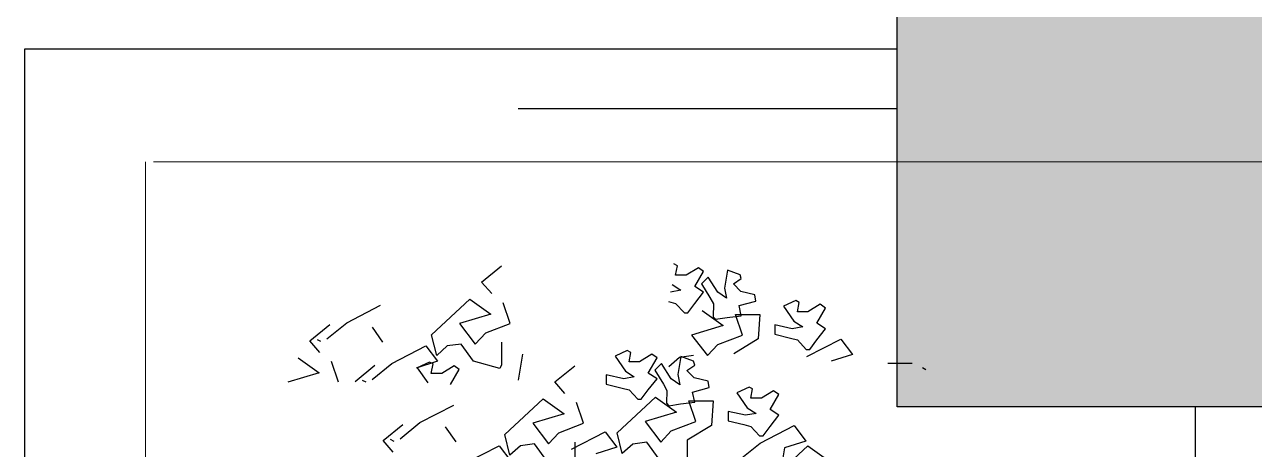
# Model space of a CAD drawing. Header units: metres. Extents: x -1655 to 449, y 40 to 361.
# Drawn here: x 69.507 to 70.539, y 62.704 to 63.061 of the extents above; entities that cross this region are included whole.
import ezdxf

# ---------------------------------------------------------------- set-up
doc = ezdxf.new("R2010")
doc.units = ezdxf.units.M
doc.header["$MEASUREMENT"] = 0
doc.layers.add('Layer5', color=31, linetype='Continuous', lineweight=9)
doc.layers.add('paisajismo', color=7, linetype='Continuous')

# ---------------------------------------------------------------- blocks, each defined once
blk = doc.blocks.new('5050new')
h = blk.add_hatch(color=256)
h.dxf.hatch_style = 1
h.paths.add_polyline_path([(6309.3073, 1826.5446), (6308.8073, 1826.5446), (6308.8072, 1826.0446), (6309.3072, 1826.0446)])
for p, q in [((6308.8072, 1826.2946), (6308.4892, 1826.2947)), ((6309.0572, 1826.0446), (6309.0572, 1825.7266))]:
    blk.add_line(p, q)
blk.add_lwpolyline([(6308.8073, 1826.5446), (6309.3073, 1826.5446), (6309.3072, 1826.0446), (6308.8072, 1826.0446)], close=True)
blk = doc.blocks.new('axha')
blk.add_blockref('5050new', (119.377, 27.5763))
blk = doc.blocks.new('A$C78ED2221')
at = {"layer": 'paisajismo', "color": 86}
for p, q in [((0.8775, 2.5631), (0.9231, 2.6002)), ((1.3266, 2.6002), (1.3185, 2.6046)), ((1.3225, 2.5788), (1.3266, 2.6002)), ((1.3748, 2.596), (1.3467, 2.5788)), ((1.3868, 2.5874), (1.3748, 2.596)), ((1.3467, 2.5788), (1.3225, 2.5788)), ((1.3667, 2.5529), (1.3868, 2.5874)), ((1.397, 2.5744), (1.3818, 2.5592)), ((1.4192, 2.5399), (1.397, 2.5744)), ((1.4416, 2.5906), (1.4343, 2.5492)), ((1.4706, 2.5798), (1.4416, 2.5906)), ((1.4552, 2.5588), (1.4732, 2.5711)), ((1.4732, 2.5711), (1.4706, 2.5798)), ((0.9006, 2.5365), (0.8775, 2.5631)), ((1.3346, 2.5443), (1.3104, 2.54)), ((1.3145, 2.5573), (1.3346, 2.5443)), ((1.3868, 2.54), (1.3667, 2.5529)), ((1.3667, 2.5142), (1.3868, 2.54)), ((1.3818, 2.5592), (1.4013, 2.5275)), ((1.4394, 2.5259), (1.4192, 2.5399)), ((1.4343, 2.5492), (1.4394, 2.5259)), ((1.4723, 2.5417), (1.4552, 2.5588)), ((1.5043, 2.534), (1.4723, 2.5417)), ((0.7623, 2.4422), (0.8507, 2.524)), ((0.8507, 2.524), (0.8988, 2.4896)), ((0.9431, 2.468), (0.927, 2.5154)), ((1.3065, 2.5185), (1.3225, 2.5142)), ((1.3225, 2.5142), (1.3426, 2.4927)), ((1.3506, 2.4927), (1.3667, 2.5142)), ((1.4013, 2.5275), (1.4095, 2.5131)), ((1.4095, 2.5131), (1.4085, 2.4837)), ((1.4682, 2.5093), (1.5067, 2.5194)), ((1.5067, 2.5194), (1.5043, 2.534)), ((1.598, 2.5207), (1.5699, 2.5078)), ((1.606, 2.5164), (1.598, 2.5207)), ((1.602, 2.495), (1.606, 2.5164)), ((1.6542, 2.5121), (1.6261, 2.495)), ((1.6662, 2.5036), (1.6542, 2.5121)), ((0.5678, 2.4699), (0.6457, 2.5101)), ((0.8988, 2.4896), (0.8266, 2.468)), ((1.3426, 2.4927), (1.3506, 2.4927)), ((1.3834, 2.4976), (1.4315, 2.4631)), ((1.4085, 2.4837), (1.4142, 2.478)), ((1.4408, 2.4819), (1.4732, 2.4859)), ((1.4596, 2.489), (1.5159, 2.489)), ((1.4758, 2.4416), (1.4596, 2.489)), ((1.4732, 2.4859), (1.4682, 2.5093)), ((1.5159, 2.489), (1.5119, 2.433)), ((1.5699, 2.5078), (1.5939, 2.4734)), ((1.6261, 2.495), (1.602, 2.495)), ((1.6461, 2.4691), (1.6662, 2.5036)), ((0.4834, 2.4284), (0.529, 2.4654)), ((0.5223, 2.4328), (0.5678, 2.4699)), ((0.6261, 2.4599), (0.6502, 2.4255)), ((0.8266, 2.468), (0.8627, 2.4207)), ((0.8869, 2.4466), (0.9431, 2.468)), ((1.4315, 2.4631), (1.3592, 2.4416)), ((1.4142, 2.478), (1.4408, 2.4819)), ((1.5899, 2.4561), (1.5498, 2.4648)), ((1.5498, 2.4648), (1.5498, 2.4433)), ((1.614, 2.4605), (1.5899, 2.4561)), ((1.5939, 2.4734), (1.614, 2.4605)), ((1.6662, 2.4561), (1.6461, 2.4691)), ((1.6461, 2.4304), (1.6662, 2.4561)), ((0.5065, 2.4017), (0.4834, 2.4284)), ((0.5085, 2.4265), (0.5005, 2.4309)), ((0.7744, 2.3949), (0.7623, 2.4422)), ((0.8627, 2.4207), (0.8869, 2.4466)), ((1.5119, 2.433), (1.4557, 2.3986)), ((1.5498, 2.4433), (1.5859, 2.4347)), ((1.5859, 2.4347), (1.602, 2.4304)), ((1.602, 2.4304), (1.6221, 2.4088)), ((1.6234, 2.3921), (1.7013, 2.4323)), ((1.6301, 2.4088), (1.6461, 2.4304)), ((1.7013, 2.4323), (1.7281, 2.3969)), ((0.6715, 2.3766), (0.7494, 2.4168)), ((0.7494, 2.4168), (0.7763, 2.3814)), ((0.7984, 2.4165), (0.7744, 2.3949)), ((0.8306, 2.4207), (0.7984, 2.4165)), ((0.8587, 2.382), (0.8306, 2.4207)), ((0.923, 2.4251), (0.923, 2.3734)), ((1.2116, 2.4061), (1.1835, 2.3932)), ((1.2196, 2.4018), (1.2116, 2.4061)), ((1.2156, 2.3804), (1.2196, 2.4018)), ((1.6221, 2.4088), (1.6301, 2.4088)), ((0.4567, 2.3893), (0.5048, 2.3548)), ((0.549, 2.3333), (0.5329, 2.3807)), ((0.5871, 2.3351), (0.6327, 2.3722)), ((0.626, 2.3396), (0.6715, 2.3766)), ((0.7763, 2.3814), (0.7274, 2.3659)), ((0.7579, 2.3795), (0.7298, 2.3666)), ((0.7659, 2.3752), (0.7579, 2.3795)), ((0.7619, 2.3537), (0.7659, 2.3752)), ((0.8141, 2.3709), (0.786, 2.3537)), ((0.8261, 2.3623), (0.8141, 2.3709)), ((0.9189, 2.3648), (0.8587, 2.382)), ((0.923, 2.3734), (0.9189, 2.3648)), ((0.9712, 2.3979), (0.961, 2.338)), ((1.0455, 2.3342), (1.0911, 2.3712)), ((1.1835, 2.3932), (1.2076, 2.3588)), ((1.2397, 2.3804), (1.2156, 2.3804)), ((1.2679, 2.3975), (1.2397, 2.3804)), ((1.2598, 2.3545), (1.2799, 2.389)), ((1.2799, 2.389), (1.2679, 2.3975)), ((1.2901, 2.376), (1.2749, 2.3607)), ((1.3123, 2.3415), (1.2901, 2.376)), ((1.3347, 2.3921), (1.3274, 2.3508)), ((1.3637, 2.3814), (1.3347, 2.3921)), ((1.3483, 2.3604), (1.3663, 2.3727)), ((1.3663, 2.3727), (1.3637, 2.3814)), ((1.7281, 2.3969), (1.6793, 2.3814)), ((1.809, 2.3772), (1.8652, 2.3772)), ((0.5048, 2.3548), (0.4325, 2.3333)), ((0.7298, 2.3666), (0.7539, 2.3322)), ((0.786, 2.3537), (0.7619, 2.3537)), ((0.806, 2.3279), (0.8261, 2.3623)), ((1.1634, 2.3502), (1.1634, 2.3287)), ((1.2035, 2.3415), (1.1634, 2.3502)), ((1.2277, 2.3459), (1.2035, 2.3415)), ((1.2076, 2.3588), (1.2277, 2.3459)), ((1.2799, 2.3415), (1.2598, 2.3545)), ((1.2749, 2.3607), (1.2944, 2.3291)), ((1.3274, 2.3508), (1.3325, 2.3274)), ((1.3654, 2.3433), (1.3483, 2.3604)), ((1.3974, 2.3356), (1.3654, 2.3433)), ((1.8969, 2.3619), (1.8889, 2.3662)), ((0.6122, 2.3333), (0.6042, 2.3376)), ((1.0686, 2.3075), (1.0455, 2.3342)), ((1.1634, 2.3287), (1.1996, 2.3201)), ((1.1996, 2.3201), (1.2156, 2.3158)), ((1.2156, 2.3158), (1.2357, 2.2942)), ((1.2437, 2.2942), (1.2598, 2.3158)), ((1.2598, 2.3158), (1.2799, 2.3415)), ((1.2944, 2.3291), (1.3026, 2.3147)), ((1.3026, 2.3147), (1.3016, 2.2852)), ((1.3325, 2.3274), (1.3123, 2.3415)), ((1.3612, 2.3108), (1.3998, 2.321)), ((1.3998, 2.321), (1.3974, 2.3356)), ((1.4911, 2.3223), (1.463, 2.3094)), ((1.4991, 2.318), (1.4911, 2.3223)), ((1.4951, 2.2965), (1.4991, 2.318)), ((1.5473, 2.3137), (1.5192, 2.2965)), ((1.5593, 2.3051), (1.5473, 2.3137)), ((0.9303, 2.2133), (1.0187, 2.2951)), ((1.0187, 2.2951), (1.0668, 2.2606)), ((1.1111, 2.2391), (1.095, 2.2865)), ((1.1881, 2.2174), (1.2765, 2.2991)), ((1.2357, 2.2942), (1.2437, 2.2942)), ((1.2765, 2.2991), (1.3246, 2.2647)), ((1.3339, 2.2835), (1.3663, 2.2875)), ((1.3689, 2.2431), (1.3527, 2.2905)), ((1.3527, 2.2905), (1.409, 2.2905)), ((1.3663, 2.2875), (1.3612, 2.3108)), ((1.409, 2.2905), (1.405, 2.2345)), ((1.463, 2.3094), (1.487, 2.275)), ((1.5192, 2.2965), (1.4951, 2.2965)), ((1.5392, 2.2706), (1.5593, 2.3051)), ((0.7358, 2.2409), (0.8137, 2.2811)), ((1.0668, 2.2606), (0.9946, 2.2391)), ((1.3246, 2.2647), (1.2523, 2.2431)), ((1.3016, 2.2852), (1.3073, 2.2796)), ((1.3073, 2.2796), (1.3339, 2.2835)), ((1.4429, 2.2664), (1.4429, 2.2449)), ((1.483, 2.2577), (1.4429, 2.2664)), ((1.5071, 2.262), (1.483, 2.2577)), ((1.487, 2.275), (1.5071, 2.262)), ((1.5593, 2.2577), (1.5392, 2.2706)), ((1.5392, 2.2319), (1.5593, 2.2577)), ((0.6514, 2.1994), (0.697, 2.2365)), ((0.6903, 2.2039), (0.7358, 2.2409)), ((0.7941, 2.2309), (0.8182, 2.1965)), ((0.9946, 2.2391), (1.0307, 2.1917)), ((1.0549, 2.2176), (1.1111, 2.2391)), ((1.405, 2.2345), (1.3488, 2.2002)), ((1.4429, 2.2449), (1.479, 2.2363)), ((1.479, 2.2363), (1.4951, 2.2319)), ((1.4951, 2.2319), (1.5152, 2.2104)), ((1.5165, 2.1936), (1.5944, 2.2338)), ((1.5232, 2.2104), (1.5392, 2.2319)), ((1.5944, 2.2338), (1.6212, 2.1984)), ((0.6765, 2.1976), (0.6685, 2.2019)), ((0.9424, 2.166), (0.9303, 2.2133)), ((1.0307, 2.1917), (1.0549, 2.2176)), ((1.0833, 2.1797), (1.1612, 2.2198)), ((1.5152, 2.2104), (1.5232, 2.2104)), ((0.6745, 2.1728), (0.6514, 2.1994)), ((0.8395, 2.1476), (0.9174, 2.1878)), ((0.9174, 2.1878), (0.9442, 2.1524)), ((0.9664, 2.1875), (0.9424, 2.166)), ((0.9986, 2.1917), (0.9664, 2.1875)), ((1.0267, 2.153), (0.9986, 2.1917)), ((1.091, 2.1961), (1.091, 2.1444)), ((1.188, 2.1844), (1.1392, 2.169)), ((1.4709, 2.1566), (1.5165, 2.1936)), ((1.5374, 2.1056), (1.6258, 2.1874)), ((1.5724, 2.1829), (1.5621, 2.123)), ((1.6212, 2.1984), (1.5724, 2.1829)), ((1.6258, 2.1874), (1.6739, 2.1529))]:
    blk.add_line(p, q, dxfattribs=at)
at = {"layer": 'paisajismo', "color": 64}
for p, q in [((1.3592, 2.4416), (1.3954, 2.3943)), ((1.4195, 2.4201), (1.4758, 2.4416)), ((1.3954, 2.3943), (1.4195, 2.4201)), ((1.3311, 2.39), (1.3071, 2.3685)), ((1.3633, 2.3943), (1.3311, 2.39)), ((1.2523, 2.2431), (1.2885, 2.1958)), ((1.3126, 2.2217), (1.3689, 2.2431)), ((1.1612, 2.2198), (1.188, 2.1844)), ((1.2001, 2.17), (1.1881, 2.2174)), ((1.2885, 2.1958), (1.3126, 2.2217)), ((1.2242, 2.1916), (1.2001, 2.17)), ((1.2564, 2.1958), (1.2242, 2.1916)), ((1.2845, 2.1571), (1.2564, 2.1958)), ((1.3488, 2.2002), (1.3488, 2.1485))]:
    blk.add_line(p, q, dxfattribs=at)

msp = doc.modelspace()

# ---------------------------------------------------------------- linework, layer by layer
at = {"ltscale": 0.1}
msp.add_line((69.5067, 63.0402), (69.5067, 57.7394), dxfattribs=at)
msp.add_line((70.2389, 63.0402), (69.5067, 63.0402))
at = {"layer": 'Layer5'}
for p, q in [((69.6083, 62.9457), (69.6083, 57.8394)), ((70.6166, 62.9457), (69.6148, 62.9457))]:
    msp.add_line(p, q, dxfattribs=at)

# ---------------------------------------------------------------- block references
msp.add_blockref('axha', (-6357.9454, -1790.8808))
at = {"xscale": 0.365719179165578, "yscale": 0.365719179165578, "zscale": 0.365719179165578}
msp.add_blockref('A$C78ED2221', (69.5693, 61.9074), dxfattribs=at)

doc.saveas('drawing.dxf')
